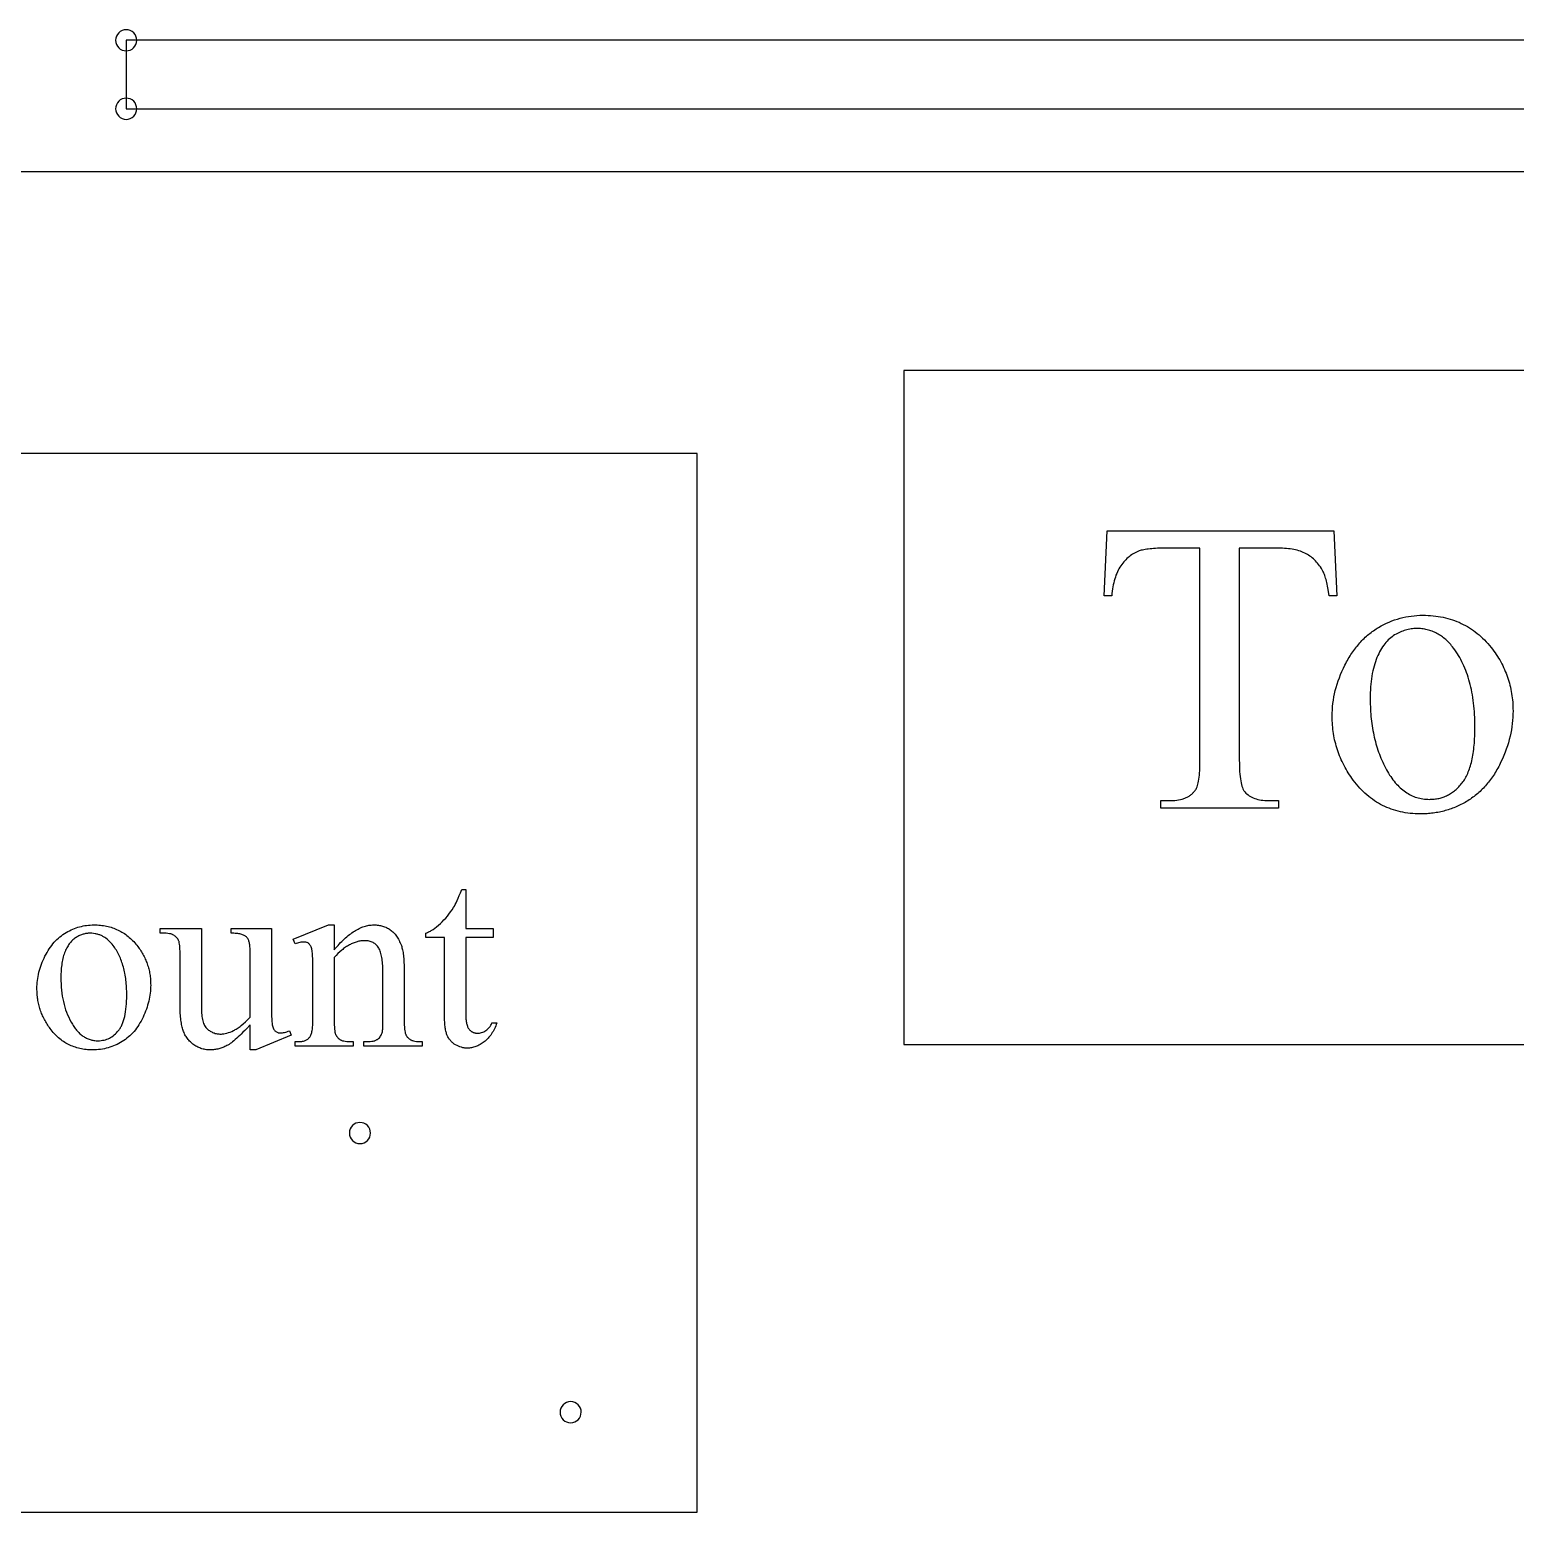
# Model space of a CAD drawing. Extents: x 0 to 152, y -19 to 71.
# Drawn here: x 31.92 to 49.54, y -15.9 to 1.69 of the extents above; entities that cross this region are included whole.
import ezdxf

# ---------------------------------------------------------------- set-up
doc = ezdxf.new("R2010")
doc.units = 0
doc.layers.get('0').update_dxf_attribs({"linetype": 'CONTINUOUS'})

msp = doc.modelspace()

# ---------------------------------------------------------------- linework, layer by layer
for points in [[(33.062, 1.688, 0.414214), (32.937, 1.562, 0.414214), (33.062, 1.437, 0.414214), (33.188, 1.562, 0.414214)], [(33.062, 0.876, 0.414214), (32.937, 0.75, 0.414214), (33.062, 0.624, 0.414214), (33.188, 0.75, 0.414214)], [(35.836, -11.279, 0.414214), (35.71, -11.404, 0.414214), (35.836, -11.53, 0.414214), (35.961, -11.404, 0.414214)], [(38.336, -14.591, 0.414214), (38.21, -14.717, 0.414214), (38.336, -14.842, 0.414214), (38.461, -14.717, 0.414214)]]:
    msp.add_lwpolyline(points, format="xyb", close=True)
for points in [[(33.062, 0.75), (59.062, 0.75), (59.062, 1.562), (33.062, 1.562)], [(42.29, -10.355), (66.04, -10.355), (66.04, -2.355), (42.29, -2.355)], [(16.086, -15.904), (39.836, -15.904), (39.836, -3.342), (16.086, -3.342)], [(47.391, -4.257), (47.427, -5.029), (47.335, -5.029), (47.328, -4.98), (47.321, -4.934), (47.317, -4.913), (47.312, -4.892), (47.308, -4.873), (47.304, -4.854), (47.299, -4.836), (47.294, -4.82), (47.289, -4.804), (47.284, -4.789), (47.279, -4.775), (47.273, -4.761), (47.268, -4.749), (47.262, -4.738), (47.253, -4.72), (47.243, -4.704), (47.232, -4.687), (47.222, -4.672), (47.21, -4.657), (47.199, -4.642), (47.187, -4.629), (47.175, -4.615), (47.162, -4.603), (47.149, -4.591), (47.135, -4.579), (47.121, -4.568), (47.107, -4.558), (47.092, -4.548), (47.077, -4.539), (47.062, -4.53), (47.046, -4.522), (47.029, -4.514), (47.012, -4.507), (46.995, -4.501), (46.976, -4.495), (46.957, -4.489), (46.937, -4.484), (46.917, -4.48), (46.896, -4.476), (46.875, -4.473), (46.853, -4.47), (46.83, -4.467), (46.807, -4.466), (46.783, -4.464), (46.758, -4.464), (46.733, -4.463), (46.269, -4.463), (46.269, -6.979), (46.27, -7.016), (46.27, -7.051), (46.272, -7.084), (46.273, -7.116), (46.276, -7.146), (46.279, -7.174), (46.282, -7.2), (46.286, -7.225), (46.29, -7.248), (46.295, -7.269), (46.3, -7.288), (46.306, -7.305), (46.313, -7.321), (46.316, -7.328), (46.319, -7.335), (46.323, -7.341), (46.327, -7.347), (46.331, -7.352), (46.335, -7.357), (46.347, -7.37), (46.359, -7.381), (46.373, -7.392), (46.387, -7.402), (46.402, -7.411), (46.418, -7.419), (46.435, -7.427), (46.452, -7.434), (46.47, -7.44), (46.489, -7.445), (46.509, -7.449), (46.529, -7.453), (46.55, -7.456), (46.572, -7.458), (46.595, -7.459), (46.619, -7.459), (46.733, -7.459), (46.733, -7.549), (45.337, -7.549), (45.337, -7.459), (45.454, -7.459), (45.479, -7.459), (45.504, -7.457), (45.528, -7.455), (45.55, -7.451), (45.572, -7.447), (45.593, -7.441), (45.603, -7.438), (45.613, -7.435), (45.623, -7.431), (45.632, -7.428), (45.641, -7.424), (45.65, -7.419), (45.659, -7.415), (45.667, -7.41), (45.675, -7.405), (45.683, -7.4), (45.691, -7.394), (45.698, -7.388), (45.706, -7.382), (45.713, -7.376), (45.719, -7.369), (45.726, -7.363), (45.732, -7.356), (45.738, -7.348), (45.744, -7.341), (45.75, -7.333), (45.756, -7.322), (45.762, -7.31), (45.768, -7.297), (45.773, -7.282), (45.778, -7.265), (45.782, -7.247), (45.786, -7.227), (45.79, -7.206), (45.793, -7.183), (45.796, -7.158), (45.798, -7.132), (45.8, -7.104), (45.801, -7.075), (45.802, -7.045), (45.803, -7.012), (45.803, -6.979), (45.803, -4.463), (45.407, -4.463), (45.352, -4.464), (45.3, -4.465), (45.276, -4.467), (45.253, -4.468), (45.231, -4.47), (45.21, -4.472), (45.19, -4.474), (45.171, -4.477), (45.153, -4.479), (45.137, -4.482), (45.121, -4.486), (45.106, -4.489), (45.092, -4.493), (45.08, -4.497), (45.064, -4.503), (45.049, -4.51), (45.034, -4.518), (45.019, -4.526), (45.004, -4.534), (44.99, -4.544), (44.976, -4.554), (44.963, -4.565), (44.949, -4.576), (44.936, -4.588), (44.923, -4.601), (44.911, -4.614), (44.899, -4.628), (44.887, -4.643), (44.875, -4.658), (44.864, -4.675), (44.853, -4.691), (44.842, -4.709), (44.832, -4.727), (44.823, -4.746), (44.815, -4.765), (44.806, -4.786), (44.799, -4.807), (44.792, -4.829), (44.786, -4.851), (44.78, -4.874), (44.774, -4.898), (44.77, -4.923), (44.766, -4.948), (44.762, -4.975), (44.759, -5.001), (44.757, -5.029), (44.665, -5.029), (44.703, -4.257)], [(48.447, -5.26), (48.478, -5.26), (48.509, -5.261), (48.54, -5.263), (48.57, -5.266), (48.6, -5.269), (48.629, -5.273), (48.658, -5.278), (48.687, -5.284), (48.715, -5.29), (48.743, -5.297), (48.771, -5.305), (48.798, -5.314), (48.824, -5.323), (48.851, -5.333), (48.877, -5.344), (48.902, -5.356), (48.927, -5.368), (48.952, -5.381), (48.977, -5.395), (49, -5.409), (49.024, -5.425), (49.047, -5.441), (49.07, -5.458), (49.093, -5.475), (49.115, -5.494), (49.136, -5.513), (49.157, -5.533), (49.178, -5.553), (49.199, -5.575), (49.219, -5.597), (49.239, -5.62), (49.258, -5.643), (49.274, -5.664), (49.289, -5.685), (49.304, -5.706), (49.319, -5.727), (49.333, -5.748), (49.346, -5.77), (49.359, -5.791), (49.372, -5.813), (49.383, -5.835), (49.395, -5.858), (49.406, -5.88), (49.416, -5.903), (49.426, -5.926), (49.435, -5.949), (49.444, -5.972), (49.453, -5.995), (49.461, -6.019), (49.468, -6.043), (49.475, -6.067), (49.481, -6.091), (49.487, -6.115), (49.492, -6.14), (49.497, -6.165), (49.501, -6.189), (49.505, -6.215), (49.509, -6.24), (49.511, -6.265), (49.514, -6.291), (49.515, -6.317), (49.517, -6.343), (49.517, -6.369), (49.518, -6.396), (49.517, -6.433), (49.515, -6.471), (49.513, -6.508), (49.509, -6.546), (49.504, -6.583), (49.498, -6.621), (49.49, -6.659), (49.482, -6.696), (49.472, -6.734), (49.462, -6.772), (49.45, -6.81), (49.437, -6.848), (49.423, -6.886), (49.408, -6.924), (49.392, -6.962), (49.374, -7), (49.365, -7.019), (49.356, -7.038), (49.347, -7.056), (49.337, -7.074), (49.327, -7.092), (49.317, -7.11), (49.307, -7.127), (49.296, -7.144), (49.285, -7.161), (49.274, -7.177), (49.263, -7.193), (49.252, -7.209), (49.24, -7.224), (49.228, -7.239), (49.216, -7.254), (49.204, -7.269), (49.192, -7.283), (49.179, -7.297), (49.166, -7.311), (49.153, -7.324), (49.14, -7.337), (49.126, -7.35), (49.113, -7.362), (49.099, -7.375), (49.085, -7.386), (49.07, -7.398), (49.056, -7.409), (49.041, -7.42), (49.026, -7.431), (49.011, -7.442), (48.996, -7.452), (48.98, -7.462), (48.964, -7.471), (48.948, -7.48), (48.932, -7.489), (48.916, -7.498), (48.9, -7.506), (48.884, -7.514), (48.867, -7.522), (48.851, -7.53), (48.834, -7.537), (48.817, -7.544), (48.8, -7.55), (48.783, -7.556), (48.766, -7.562), (48.749, -7.568), (48.732, -7.573), (48.714, -7.578), (48.697, -7.583), (48.679, -7.587), (48.661, -7.591), (48.644, -7.595), (48.626, -7.599), (48.607, -7.602), (48.589, -7.605), (48.571, -7.607), (48.552, -7.61), (48.534, -7.612), (48.515, -7.613), (48.497, -7.615), (48.478, -7.616), (48.459, -7.616), (48.44, -7.617), (48.42, -7.617), (48.389, -7.617), (48.358, -7.615), (48.328, -7.613), (48.298, -7.611), (48.268, -7.607), (48.239, -7.603), (48.21, -7.598), (48.182, -7.592), (48.154, -7.585), (48.126, -7.578), (48.099, -7.57), (48.072, -7.561), (48.046, -7.551), (48.02, -7.54), (47.995, -7.529), (47.969, -7.517), (47.945, -7.504), (47.92, -7.49), (47.896, -7.476), (47.873, -7.461), (47.85, -7.444), (47.827, -7.428), (47.805, -7.41), (47.783, -7.392), (47.761, -7.373), (47.74, -7.353), (47.719, -7.332), (47.699, -7.31), (47.679, -7.288), (47.659, -7.265), (47.64, -7.241), (47.622, -7.216), (47.606, -7.195), (47.591, -7.174), (47.577, -7.152), (47.563, -7.131), (47.55, -7.109), (47.537, -7.087), (47.524, -7.065), (47.512, -7.043), (47.501, -7.02), (47.49, -6.997), (47.479, -6.975), (47.469, -6.952), (47.46, -6.929), (47.451, -6.905), (47.442, -6.882), (47.434, -6.858), (47.426, -6.835), (47.419, -6.811), (47.413, -6.787), (47.407, -6.762), (47.401, -6.738), (47.396, -6.713), (47.391, -6.689), (47.387, -6.664), (47.383, -6.639), (47.38, -6.614), (47.378, -6.588), (47.375, -6.563), (47.374, -6.537), (47.372, -6.511), (47.372, -6.485), (47.372, -6.459), (47.372, -6.421), (47.374, -6.383), (47.377, -6.344), (47.381, -6.306), (47.386, -6.268), (47.393, -6.23), (47.401, -6.192), (47.409, -6.154), (47.42, -6.116), (47.431, -6.078), (47.443, -6.04), (47.457, -6.002), (47.472, -5.964), (47.488, -5.926), (47.505, -5.889), (47.523, -5.851), (47.533, -5.832), (47.543, -5.814), (47.553, -5.796), (47.563, -5.778), (47.573, -5.76), (47.584, -5.743), (47.594, -5.726), (47.605, -5.71), (47.616, -5.693), (47.627, -5.677), (47.639, -5.662), (47.651, -5.646), (47.662, -5.631), (47.674, -5.617), (47.687, -5.602), (47.699, -5.588), (47.712, -5.574), (47.724, -5.561), (47.737, -5.547), (47.75, -5.535), (47.764, -5.522), (47.777, -5.51), (47.791, -5.498), (47.805, -5.486), (47.819, -5.475), (47.833, -5.464), (47.848, -5.453), (47.862, -5.443), (47.877, -5.433), (47.892, -5.423), (47.907, -5.413), (47.923, -5.404), (47.954, -5.387), (47.985, -5.37), (48.017, -5.355), (48.048, -5.341), (48.08, -5.328), (48.112, -5.316), (48.145, -5.305), (48.178, -5.296), (48.21, -5.287), (48.244, -5.28), (48.277, -5.274), (48.31, -5.269), (48.344, -5.265), (48.378, -5.262), (48.413, -5.26)], [(48.372, -5.417), (48.356, -5.418), (48.34, -5.419), (48.323, -5.42), (48.307, -5.422), (48.291, -5.425), (48.275, -5.428), (48.259, -5.432), (48.243, -5.437), (48.227, -5.442), (48.21, -5.447), (48.194, -5.454), (48.178, -5.46), (48.162, -5.468), (48.146, -5.476), (48.129, -5.485), (48.113, -5.494), (48.097, -5.504), (48.082, -5.515), (48.066, -5.527), (48.051, -5.539), (48.037, -5.553), (48.023, -5.567), (48.009, -5.583), (47.996, -5.599), (47.983, -5.616), (47.97, -5.635), (47.958, -5.654), (47.946, -5.673), (47.935, -5.694), (47.924, -5.716), (47.913, -5.739), (47.903, -5.762), (47.893, -5.787), (47.884, -5.812), (47.876, -5.838), (47.868, -5.865), (47.861, -5.893), (47.854, -5.921), (47.848, -5.951), (47.843, -5.981), (47.838, -6.013), (47.834, -6.045), (47.831, -6.078), (47.828, -6.111), (47.826, -6.146), (47.824, -6.181), (47.823, -6.218), (47.823, -6.255), (47.823, -6.285), (47.824, -6.315), (47.825, -6.345), (47.826, -6.374), (47.828, -6.403), (47.83, -6.432), (47.832, -6.461), (47.835, -6.489), (47.838, -6.518), (47.842, -6.545), (47.846, -6.573), (47.85, -6.6), (47.855, -6.627), (47.86, -6.654), (47.865, -6.681), (47.871, -6.707), (47.878, -6.733), (47.884, -6.759), (47.891, -6.785), (47.898, -6.81), (47.906, -6.835), (47.914, -6.86), (47.923, -6.884), (47.932, -6.908), (47.941, -6.932), (47.95, -6.956), (47.96, -6.979), (47.971, -7.003), (47.982, -7.025), (47.993, -7.048), (48.004, -7.07), (48.016, -7.093), (48.028, -7.114), (48.041, -7.135), (48.053, -7.156), (48.066, -7.175), (48.079, -7.194), (48.093, -7.212), (48.106, -7.23), (48.12, -7.247), (48.134, -7.263), (48.149, -7.278), (48.163, -7.293), (48.178, -7.307), (48.193, -7.321), (48.208, -7.333), (48.224, -7.345), (48.24, -7.357), (48.256, -7.367), (48.272, -7.377), (48.289, -7.387), (48.305, -7.395), (48.322, -7.403), (48.339, -7.41), (48.357, -7.417), (48.375, -7.423), (48.393, -7.428), (48.411, -7.432), (48.429, -7.436), (48.448, -7.439), (48.467, -7.442), (48.486, -7.443), (48.505, -7.444), (48.525, -7.445), (48.539, -7.444), (48.554, -7.444), (48.568, -7.443), (48.582, -7.442), (48.596, -7.44), (48.61, -7.438), (48.624, -7.435), (48.637, -7.433), (48.651, -7.429), (48.664, -7.426), (48.677, -7.422), (48.69, -7.417), (48.702, -7.413), (48.715, -7.407), (48.727, -7.402), (48.74, -7.396), (48.752, -7.39), (48.764, -7.383), (48.775, -7.376), (48.787, -7.369), (48.798, -7.361), (48.81, -7.353), (48.821, -7.344), (48.832, -7.335), (48.842, -7.326), (48.853, -7.316), (48.863, -7.306), (48.874, -7.296), (48.884, -7.285), (48.894, -7.274), (48.904, -7.262), (48.913, -7.25), (48.923, -7.238), (48.932, -7.225), (48.94, -7.212), (48.949, -7.198), (48.957, -7.183), (48.965, -7.168), (48.973, -7.152), (48.98, -7.136), (48.987, -7.119), (48.994, -7.102), (49, -7.084), (49.006, -7.065), (49.012, -7.047), (49.018, -7.027), (49.023, -7.007), (49.028, -6.986), (49.033, -6.965), (49.037, -6.944), (49.041, -6.921), (49.045, -6.899), (49.048, -6.875), (49.051, -6.851), (49.054, -6.827), (49.057, -6.802), (49.059, -6.777), (49.061, -6.75), (49.062, -6.724), (49.064, -6.697), (49.065, -6.669), (49.066, -6.641), (49.066, -6.612), (49.066, -6.583), (49.066, -6.546), (49.065, -6.51), (49.064, -6.474), (49.062, -6.439), (49.06, -6.404), (49.057, -6.37), (49.054, -6.336), (49.05, -6.302), (49.046, -6.27), (49.041, -6.237), (49.036, -6.205), (49.03, -6.174), (49.024, -6.143), (49.017, -6.113), (49.01, -6.083), (49.002, -6.054), (48.994, -6.025), (48.985, -5.996), (48.976, -5.968), (48.967, -5.941), (48.956, -5.914), (48.946, -5.888), (48.934, -5.862), (48.923, -5.836), (48.911, -5.811), (48.898, -5.787), (48.885, -5.763), (48.871, -5.739), (48.857, -5.716), (48.842, -5.694), (48.827, -5.672), (48.811, -5.65), (48.8, -5.636), (48.789, -5.622), (48.778, -5.609), (48.767, -5.596), (48.755, -5.583), (48.743, -5.571), (48.731, -5.56), (48.719, -5.549), (48.707, -5.538), (48.694, -5.528), (48.682, -5.518), (48.669, -5.508), (48.656, -5.5), (48.642, -5.491), (48.629, -5.483), (48.615, -5.476), (48.601, -5.469), (48.587, -5.462), (48.573, -5.456), (48.559, -5.45), (48.544, -5.445), (48.529, -5.44), (48.514, -5.436), (48.499, -5.432), (48.484, -5.429), (48.469, -5.426), (48.453, -5.423), (48.437, -5.421), (48.421, -5.419), (48.405, -5.418), (48.388, -5.418)], [(37.092, -8.516), (37.092, -8.976), (37.418, -8.976), (37.418, -9.083), (37.092, -9.083), (37.092, -9.989), (37.092, -10.006), (37.092, -10.022), (37.093, -10.037), (37.094, -10.052), (37.095, -10.066), (37.097, -10.079), (37.099, -10.091), (37.101, -10.103), (37.104, -10.114), (37.107, -10.125), (37.11, -10.134), (37.113, -10.143), (37.117, -10.152), (37.121, -10.159), (37.126, -10.166), (37.13, -10.173), (37.135, -10.178), (37.141, -10.184), (37.146, -10.189), (37.151, -10.193), (37.157, -10.198), (37.163, -10.201), (37.169, -10.205), (37.175, -10.208), (37.181, -10.211), (37.188, -10.213), (37.194, -10.215), (37.201, -10.217), (37.208, -10.218), (37.216, -10.219), (37.223, -10.22), (37.23, -10.22), (37.243, -10.219), (37.255, -10.218), (37.268, -10.216), (37.28, -10.212), (37.292, -10.208), (37.304, -10.202), (37.316, -10.196), (37.328, -10.189), (37.34, -10.18), (37.35, -10.171), (37.361, -10.161), (37.37, -10.15), (37.379, -10.138), (37.387, -10.125), (37.395, -10.111), (37.401, -10.096), (37.461, -10.096), (37.454, -10.115), (37.447, -10.133), (37.439, -10.15), (37.431, -10.166), (37.423, -10.183), (37.415, -10.198), (37.406, -10.213), (37.396, -10.227), (37.387, -10.241), (37.377, -10.254), (37.367, -10.267), (37.356, -10.279), (37.345, -10.291), (37.334, -10.301), (37.322, -10.312), (37.31, -10.321), (37.298, -10.331), (37.285, -10.339), (37.273, -10.347), (37.261, -10.355), (37.248, -10.361), (37.236, -10.368), (37.223, -10.373), (37.211, -10.378), (37.198, -10.383), (37.185, -10.386), (37.173, -10.39), (37.16, -10.392), (37.147, -10.394), (37.134, -10.396), (37.121, -10.397), (37.108, -10.397), (37.1, -10.397), (37.091, -10.396), (37.082, -10.396), (37.073, -10.395), (37.065, -10.393), (37.056, -10.392), (37.047, -10.39), (37.039, -10.387), (37.022, -10.382), (37.005, -10.375), (36.988, -10.367), (36.971, -10.358), (36.963, -10.353), (36.955, -10.348), (36.947, -10.342), (36.94, -10.337), (36.932, -10.331), (36.925, -10.324), (36.919, -10.318), (36.913, -10.311), (36.906, -10.304), (36.901, -10.296), (36.895, -10.289), (36.89, -10.281), (36.885, -10.273), (36.88, -10.264), (36.876, -10.256), (36.872, -10.247), (36.868, -10.237), (36.864, -10.227), (36.861, -10.217), (36.858, -10.206), (36.855, -10.194), (36.852, -10.181), (36.85, -10.168), (36.848, -10.155), (36.846, -10.14), (36.844, -10.125), (36.842, -10.094), (36.84, -10.06), (36.84, -10.023), (36.84, -9.083), (36.618, -9.083), (36.618, -9.032), (36.629, -9.028), (36.639, -9.023), (36.65, -9.018), (36.66, -9.012), (36.671, -9.007), (36.682, -9), (36.703, -8.987), (36.725, -8.972), (36.746, -8.956), (36.768, -8.938), (36.79, -8.918), (36.812, -8.898), (36.833, -8.876), (36.853, -8.854), (36.873, -8.831), (36.892, -8.807), (36.911, -8.781), (36.929, -8.755), (36.946, -8.728), (36.956, -8.712), (36.966, -8.693), (36.977, -8.671), (36.988, -8.646), (37.001, -8.618), (37.015, -8.587), (37.029, -8.553), (37.044, -8.516)], [(32.679, -8.934), (32.699, -8.935), (32.719, -8.935), (32.738, -8.937), (32.757, -8.938), (32.775, -8.94), (32.794, -8.943), (32.812, -8.946), (32.83, -8.95), (32.848, -8.954), (32.866, -8.958), (32.883, -8.963), (32.9, -8.968), (32.917, -8.974), (32.933, -8.981), (32.949, -8.987), (32.966, -8.995), (32.981, -9.003), (32.997, -9.011), (33.012, -9.02), (33.027, -9.029), (33.042, -9.038), (33.057, -9.048), (33.071, -9.059), (33.085, -9.07), (33.099, -9.082), (33.113, -9.094), (33.126, -9.106), (33.139, -9.119), (33.152, -9.133), (33.165, -9.146), (33.177, -9.161), (33.189, -9.176), (33.199, -9.189), (33.209, -9.202), (33.218, -9.215), (33.228, -9.228), (33.236, -9.242), (33.245, -9.255), (33.253, -9.269), (33.261, -9.283), (33.268, -9.296), (33.275, -9.31), (33.282, -9.325), (33.289, -9.339), (33.295, -9.353), (33.301, -9.368), (33.306, -9.382), (33.312, -9.397), (33.317, -9.412), (33.321, -9.427), (33.326, -9.442), (33.33, -9.457), (33.333, -9.473), (33.337, -9.488), (33.34, -9.504), (33.342, -9.519), (33.345, -9.535), (33.347, -9.551), (33.349, -9.567), (33.35, -9.583), (33.351, -9.599), (33.352, -9.616), (33.352, -9.632), (33.353, -9.649), (33.352, -9.672), (33.351, -9.696), (33.349, -9.72), (33.347, -9.743), (33.344, -9.767), (33.34, -9.79), (33.335, -9.814), (33.33, -9.838), (33.324, -9.862), (33.317, -9.885), (33.31, -9.909), (33.302, -9.933), (33.293, -9.957), (33.284, -9.981), (33.273, -10.005), (33.263, -10.029), (33.251, -10.053), (33.239, -10.076), (33.226, -10.098), (33.213, -10.119), (33.2, -10.14), (33.185, -10.16), (33.171, -10.179), (33.155, -10.198), (33.14, -10.216), (33.123, -10.233), (33.107, -10.249), (33.089, -10.264), (33.071, -10.279), (33.053, -10.293), (33.034, -10.307), (33.014, -10.319), (32.995, -10.331), (32.974, -10.342), (32.954, -10.352), (32.933, -10.362), (32.912, -10.371), (32.891, -10.379), (32.869, -10.386), (32.847, -10.392), (32.825, -10.398), (32.803, -10.403), (32.78, -10.407), (32.757, -10.411), (32.734, -10.413), (32.71, -10.415), (32.687, -10.417), (32.663, -10.417), (32.643, -10.417), (32.624, -10.416), (32.604, -10.415), (32.586, -10.413), (32.567, -10.411), (32.549, -10.408), (32.53, -10.405), (32.513, -10.401), (32.495, -10.397), (32.478, -10.392), (32.461, -10.387), (32.444, -10.381), (32.427, -10.375), (32.411, -10.369), (32.395, -10.362), (32.379, -10.354), (32.363, -10.346), (32.348, -10.337), (32.333, -10.328), (32.318, -10.319), (32.304, -10.308), (32.289, -10.298), (32.275, -10.287), (32.261, -10.275), (32.248, -10.263), (32.235, -10.251), (32.222, -10.238), (32.209, -10.224), (32.196, -10.21), (32.184, -10.196), (32.172, -10.18), (32.16, -10.165), (32.151, -10.152), (32.141, -10.138), (32.132, -10.125), (32.123, -10.111), (32.115, -10.097), (32.107, -10.084), (32.099, -10.07), (32.091, -10.056), (32.084, -10.042), (32.077, -10.027), (32.071, -10.013), (32.064, -9.999), (32.058, -9.984), (32.053, -9.969), (32.047, -9.955), (32.042, -9.94), (32.038, -9.925), (32.033, -9.91), (32.029, -9.895), (32.025, -9.879), (32.022, -9.864), (32.018, -9.849), (32.015, -9.833), (32.013, -9.817), (32.01, -9.802), (32.008, -9.786), (32.007, -9.77), (32.005, -9.754), (32.004, -9.738), (32.004, -9.721), (32.003, -9.705), (32.003, -9.689), (32.003, -9.665), (32.004, -9.641), (32.006, -9.617), (32.009, -9.593), (32.012, -9.569), (32.016, -9.545), (32.021, -9.521), (32.027, -9.497), (32.033, -9.473), (32.04, -9.449), (32.048, -9.425), (32.057, -9.401), (32.066, -9.378), (32.076, -9.354), (32.087, -9.33), (32.098, -9.306), (32.111, -9.283), (32.123, -9.26), (32.136, -9.238), (32.15, -9.217), (32.164, -9.197), (32.178, -9.178), (32.193, -9.159), (32.209, -9.141), (32.225, -9.124), (32.241, -9.107), (32.258, -9.092), (32.275, -9.077), (32.293, -9.063), (32.312, -9.05), (32.33, -9.037), (32.35, -9.025), (32.369, -9.014), (32.389, -9.004), (32.409, -8.994), (32.429, -8.986), (32.449, -8.977), (32.469, -8.97), (32.489, -8.963), (32.51, -8.957), (32.531, -8.952), (32.551, -8.947), (32.572, -8.943), (32.593, -8.94), (32.615, -8.938), (32.636, -8.936), (32.658, -8.935)], [(34.785, -8.976), (34.785, -9.823), (34.785, -9.881), (34.785, -9.933), (34.786, -9.979), (34.788, -10.019), (34.789, -10.053), (34.791, -10.081), (34.793, -10.103), (34.795, -10.112), (34.796, -10.12), (34.799, -10.133), (34.803, -10.145), (34.807, -10.156), (34.811, -10.166), (34.816, -10.175), (34.821, -10.183), (34.827, -10.19), (34.833, -10.196), (34.839, -10.201), (34.846, -10.205), (34.853, -10.209), (34.86, -10.212), (34.867, -10.214), (34.875, -10.216), (34.883, -10.217), (34.892, -10.217), (34.904, -10.217), (34.916, -10.215), (34.929, -10.213), (34.942, -10.21), (34.955, -10.207), (34.969, -10.202), (34.984, -10.197), (34.998, -10.191), (35.02, -10.244), (34.601, -10.417), (34.533, -10.417), (34.533, -10.121), (34.489, -10.167), (34.468, -10.189), (34.448, -10.209), (34.428, -10.229), (34.41, -10.247), (34.391, -10.264), (34.374, -10.28), (34.357, -10.295), (34.341, -10.308), (34.325, -10.321), (34.311, -10.332), (34.296, -10.343), (34.283, -10.352), (34.27, -10.36), (34.258, -10.367), (34.246, -10.373), (34.234, -10.378), (34.222, -10.384), (34.21, -10.389), (34.198, -10.393), (34.185, -10.397), (34.173, -10.401), (34.161, -10.404), (34.148, -10.407), (34.135, -10.41), (34.123, -10.412), (34.11, -10.414), (34.097, -10.415), (34.084, -10.416), (34.071, -10.417), (34.058, -10.417), (34.043, -10.417), (34.029, -10.416), (34.015, -10.415), (34.001, -10.413), (33.988, -10.41), (33.974, -10.407), (33.961, -10.404), (33.948, -10.4), (33.936, -10.395), (33.923, -10.39), (33.911, -10.385), (33.899, -10.379), (33.888, -10.372), (33.876, -10.365), (33.865, -10.357), (33.854, -10.349), (33.844, -10.34), (33.833, -10.331), (33.824, -10.322), (33.814, -10.313), (33.805, -10.303), (33.797, -10.293), (33.789, -10.282), (33.781, -10.271), (33.774, -10.26), (33.767, -10.249), (33.76, -10.237), (33.754, -10.225), (33.749, -10.213), (33.743, -10.2), (33.739, -10.187), (33.734, -10.174), (33.73, -10.16), (33.726, -10.146), (33.723, -10.131), (33.72, -10.115), (33.717, -10.099), (33.714, -10.082), (33.711, -10.064), (33.709, -10.045), (33.707, -10.026), (33.705, -10.006), (33.704, -9.985), (33.703, -9.964), (33.701, -9.919), (33.701, -9.872), (33.701, -9.247), (33.7, -9.224), (33.699, -9.202), (33.698, -9.182), (33.695, -9.163), (33.692, -9.147), (33.689, -9.133), (33.687, -9.126), (33.684, -9.121), (33.682, -9.115), (33.679, -9.11), (33.674, -9.101), (33.667, -9.092), (33.66, -9.084), (33.653, -9.076), (33.645, -9.069), (33.636, -9.063), (33.626, -9.057), (33.616, -9.051), (33.61, -9.049), (33.604, -9.046), (33.598, -9.044), (33.591, -9.042), (33.575, -9.039), (33.557, -9.036), (33.537, -9.034), (33.515, -9.033), (33.49, -9.032), (33.464, -9.032), (33.464, -8.976), (33.954, -8.976), (33.954, -9.912), (33.954, -9.935), (33.955, -9.958), (33.956, -9.98), (33.958, -10.001), (33.961, -10.021), (33.964, -10.039), (33.967, -10.057), (33.971, -10.073), (33.976, -10.089), (33.981, -10.103), (33.986, -10.117), (33.992, -10.129), (33.999, -10.14), (34.006, -10.151), (34.014, -10.16), (34.022, -10.168), (34.031, -10.175), (34.039, -10.182), (34.049, -10.189), (34.058, -10.195), (34.067, -10.2), (34.077, -10.205), (34.087, -10.21), (34.097, -10.214), (34.107, -10.217), (34.118, -10.221), (34.129, -10.223), (34.14, -10.225), (34.151, -10.227), (34.163, -10.228), (34.174, -10.229), (34.186, -10.229), (34.194, -10.229), (34.203, -10.228), (34.211, -10.228), (34.22, -10.227), (34.238, -10.223), (34.256, -10.219), (34.275, -10.213), (34.295, -10.206), (34.314, -10.198), (34.335, -10.188), (34.346, -10.182), (34.356, -10.176), (34.367, -10.17), (34.379, -10.163), (34.39, -10.155), (34.402, -10.146), (34.414, -10.138), (34.426, -10.128), (34.451, -10.107), (34.477, -10.084), (34.505, -10.058), (34.533, -10.031), (34.533, -9.238), (34.533, -9.224), (34.532, -9.21), (34.531, -9.196), (34.53, -9.184), (34.528, -9.171), (34.527, -9.16), (34.524, -9.149), (34.522, -9.138), (34.519, -9.129), (34.516, -9.12), (34.512, -9.111), (34.508, -9.103), (34.504, -9.096), (34.499, -9.089), (34.494, -9.083), (34.489, -9.077), (34.483, -9.072), (34.477, -9.067), (34.47, -9.063), (34.462, -9.059), (34.453, -9.055), (34.443, -9.051), (34.433, -9.048), (34.422, -9.045), (34.411, -9.042), (34.398, -9.04), (34.385, -9.038), (34.371, -9.036), (34.357, -9.035), (34.341, -9.034), (34.325, -9.033), (34.308, -9.032), (34.308, -8.976)], [(35.53, -9.231), (35.545, -9.212), (35.56, -9.195), (35.576, -9.178), (35.591, -9.161), (35.606, -9.145), (35.621, -9.13), (35.636, -9.115), (35.651, -9.101), (35.666, -9.087), (35.681, -9.074), (35.696, -9.062), (35.711, -9.05), (35.726, -9.039), (35.74, -9.028), (35.755, -9.018), (35.77, -9.009), (35.784, -9), (35.799, -8.991), (35.813, -8.983), (35.828, -8.976), (35.842, -8.969), (35.857, -8.963), (35.871, -8.958), (35.885, -8.953), (35.9, -8.949), (35.914, -8.945), (35.928, -8.942), (35.942, -8.939), (35.956, -8.937), (35.97, -8.936), (35.984, -8.935), (35.998, -8.934), (36.013, -8.935), (36.027, -8.935), (36.04, -8.936), (36.054, -8.938), (36.067, -8.94), (36.08, -8.943), (36.092, -8.945), (36.105, -8.949), (36.117, -8.953), (36.129, -8.957), (36.141, -8.962), (36.152, -8.967), (36.163, -8.972), (36.174, -8.978), (36.185, -8.985), (36.195, -8.992), (36.206, -8.999), (36.215, -9.007), (36.225, -9.016), (36.234, -9.025), (36.244, -9.035), (36.252, -9.045), (36.261, -9.056), (36.269, -9.067), (36.277, -9.08), (36.285, -9.092), (36.293, -9.105), (36.3, -9.119), (36.307, -9.134), (36.314, -9.149), (36.32, -9.164), (36.327, -9.18), (36.331, -9.192), (36.334, -9.205), (36.338, -9.218), (36.341, -9.232), (36.344, -9.247), (36.347, -9.263), (36.35, -9.279), (36.352, -9.296), (36.354, -9.314), (36.355, -9.333), (36.357, -9.352), (36.358, -9.373), (36.36, -9.415), (36.36, -9.461), (36.36, -10.058), (36.361, -10.09), (36.362, -10.119), (36.363, -10.146), (36.366, -10.17), (36.369, -10.191), (36.372, -10.209), (36.374, -10.218), (36.377, -10.225), (36.379, -10.232), (36.382, -10.238), (36.386, -10.248), (36.391, -10.256), (36.397, -10.265), (36.404, -10.272), (36.411, -10.279), (36.418, -10.286), (36.427, -10.292), (36.436, -10.298), (36.441, -10.3), (36.446, -10.303), (36.452, -10.305), (36.458, -10.307), (36.473, -10.311), (36.489, -10.314), (36.507, -10.316), (36.528, -10.318), (36.55, -10.319), (36.574, -10.319), (36.574, -10.374), (35.882, -10.374), (35.882, -10.319), (35.911, -10.319), (35.935, -10.319), (35.957, -10.317), (35.976, -10.315), (35.986, -10.313), (35.994, -10.312), (36.003, -10.31), (36.011, -10.308), (36.018, -10.305), (36.025, -10.302), (36.031, -10.3), (36.037, -10.296), (36.043, -10.293), (36.048, -10.289), (36.057, -10.282), (36.066, -10.273), (36.074, -10.263), (36.081, -10.253), (36.087, -10.241), (36.093, -10.229), (36.098, -10.216), (36.102, -10.202), (36.104, -10.194), (36.105, -10.184), (36.106, -10.171), (36.107, -10.154), (36.108, -10.112), (36.108, -10.058), (36.108, -9.486), (36.108, -9.462), (36.108, -9.44), (36.107, -9.418), (36.105, -9.397), (36.103, -9.377), (36.101, -9.357), (36.099, -9.339), (36.096, -9.321), (36.093, -9.304), (36.089, -9.288), (36.085, -9.273), (36.08, -9.258), (36.076, -9.245), (36.07, -9.232), (36.065, -9.22), (36.059, -9.209), (36.052, -9.198), (36.045, -9.188), (36.038, -9.179), (36.03, -9.171), (36.021, -9.163), (36.012, -9.156), (36.002, -9.15), (35.992, -9.144), (35.981, -9.139), (35.97, -9.134), (35.958, -9.131), (35.946, -9.128), (35.933, -9.125), (35.92, -9.124), (35.906, -9.123), (35.892, -9.122), (35.88, -9.122), (35.869, -9.123), (35.857, -9.124), (35.846, -9.125), (35.835, -9.127), (35.823, -9.129), (35.812, -9.132), (35.801, -9.135), (35.789, -9.138), (35.778, -9.142), (35.767, -9.146), (35.755, -9.15), (35.744, -9.155), (35.733, -9.16), (35.722, -9.166), (35.71, -9.172), (35.699, -9.178), (35.688, -9.185), (35.676, -9.192), (35.665, -9.2), (35.654, -9.208), (35.642, -9.216), (35.631, -9.225), (35.62, -9.234), (35.597, -9.253), (35.575, -9.274), (35.552, -9.297), (35.53, -9.321), (35.53, -10.058), (35.53, -10.092), (35.531, -10.122), (35.532, -10.149), (35.534, -10.173), (35.536, -10.193), (35.539, -10.21), (35.541, -10.217), (35.543, -10.224), (35.544, -10.229), (35.546, -10.234), (35.552, -10.244), (35.558, -10.254), (35.565, -10.264), (35.572, -10.272), (35.579, -10.28), (35.588, -10.287), (35.596, -10.293), (35.605, -10.299), (35.61, -10.301), (35.616, -10.303), (35.622, -10.306), (35.629, -10.308), (35.644, -10.311), (35.662, -10.314), (35.682, -10.316), (35.705, -10.318), (35.73, -10.319), (35.757, -10.319), (35.757, -10.374), (35.066, -10.374), (35.066, -10.319), (35.096, -10.319), (35.109, -10.319), (35.122, -10.318), (35.134, -10.317), (35.145, -10.316), (35.156, -10.314), (35.166, -10.312), (35.176, -10.309), (35.186, -10.306), (35.194, -10.302), (35.203, -10.298), (35.21, -10.294), (35.217, -10.289), (35.224, -10.283), (35.23, -10.278), (35.235, -10.272), (35.24, -10.265), (35.245, -10.258), (35.249, -10.25), (35.253, -10.241), (35.257, -10.232), (35.26, -10.222), (35.263, -10.211), (35.266, -10.199), (35.268, -10.186), (35.271, -10.173), (35.273, -10.159), (35.274, -10.144), (35.275, -10.128), (35.276, -10.112), (35.277, -10.095), (35.278, -10.077), (35.278, -10.058), (35.278, -9.539), (35.278, -9.479), (35.277, -9.425), (35.276, -9.378), (35.275, -9.336), (35.273, -9.301), (35.271, -9.272), (35.269, -9.249), (35.268, -9.24), (35.266, -9.232), (35.263, -9.219), (35.26, -9.207), (35.256, -9.196), (35.252, -9.186), (35.247, -9.177), (35.242, -9.169), (35.237, -9.163), (35.231, -9.157), (35.225, -9.153), (35.218, -9.149), (35.211, -9.145), (35.204, -9.142), (35.195, -9.14), (35.187, -9.139), (35.178, -9.138), (35.168, -9.138), (35.157, -9.138), (35.145, -9.139), (35.133, -9.141), (35.121, -9.143), (35.108, -9.146), (35.094, -9.15), (35.08, -9.155), (35.066, -9.16), (35.043, -9.105), (35.464, -8.934), (35.53, -8.934)], [(32.632, -9.034), (32.622, -9.034), (32.612, -9.034), (32.602, -9.035), (32.591, -9.037), (32.581, -9.038), (32.571, -9.04), (32.561, -9.043), (32.551, -9.046), (32.541, -9.049), (32.531, -9.052), (32.52, -9.056), (32.51, -9.061), (32.5, -9.065), (32.49, -9.071), (32.48, -9.076), (32.469, -9.082), (32.459, -9.088), (32.449, -9.095), (32.44, -9.102), (32.43, -9.11), (32.421, -9.119), (32.413, -9.128), (32.404, -9.138), (32.396, -9.148), (32.387, -9.159), (32.379, -9.17), (32.372, -9.182), (32.364, -9.195), (32.357, -9.208), (32.35, -9.221), (32.344, -9.236), (32.337, -9.25), (32.331, -9.266), (32.326, -9.282), (32.32, -9.298), (32.315, -9.315), (32.311, -9.333), (32.307, -9.351), (32.303, -9.369), (32.3, -9.388), (32.297, -9.408), (32.294, -9.428), (32.292, -9.449), (32.29, -9.47), (32.289, -9.492), (32.288, -9.514), (32.287, -9.537), (32.287, -9.56), (32.287, -9.598), (32.289, -9.635), (32.291, -9.672), (32.295, -9.708), (32.299, -9.743), (32.304, -9.778), (32.31, -9.812), (32.317, -9.845), (32.325, -9.877), (32.334, -9.909), (32.344, -9.941), (32.355, -9.971), (32.367, -10.001), (32.38, -10.03), (32.394, -10.059), (32.408, -10.087), (32.416, -10.101), (32.424, -10.114), (32.432, -10.127), (32.44, -10.139), (32.448, -10.151), (32.457, -10.162), (32.465, -10.173), (32.474, -10.184), (32.483, -10.194), (32.492, -10.204), (32.501, -10.213), (32.51, -10.222), (32.52, -10.23), (32.529, -10.238), (32.539, -10.246), (32.549, -10.253), (32.559, -10.26), (32.569, -10.266), (32.58, -10.272), (32.59, -10.277), (32.601, -10.282), (32.612, -10.287), (32.623, -10.291), (32.634, -10.295), (32.645, -10.298), (32.656, -10.301), (32.668, -10.303), (32.68, -10.305), (32.692, -10.307), (32.704, -10.308), (32.716, -10.308), (32.728, -10.309), (32.746, -10.308), (32.764, -10.307), (32.782, -10.304), (32.799, -10.301), (32.816, -10.297), (32.832, -10.291), (32.848, -10.285), (32.863, -10.278), (32.878, -10.27), (32.893, -10.261), (32.907, -10.251), (32.921, -10.24), (32.935, -10.228), (32.948, -10.215), (32.96, -10.201), (32.972, -10.186), (32.978, -10.179), (32.984, -10.17), (32.99, -10.162), (32.995, -10.153), (33, -10.144), (33.005, -10.134), (33.01, -10.125), (33.015, -10.114), (33.019, -10.104), (33.023, -10.093), (33.031, -10.07), (33.038, -10.046), (33.045, -10.02), (33.05, -9.993), (33.055, -9.965), (33.059, -9.935), (33.063, -9.904), (33.065, -9.872), (33.067, -9.838), (33.068, -9.803), (33.069, -9.767), (33.068, -9.743), (33.068, -9.721), (33.067, -9.698), (33.066, -9.676), (33.065, -9.654), (33.063, -9.632), (33.061, -9.611), (33.059, -9.59), (33.056, -9.57), (33.053, -9.549), (33.05, -9.529), (33.046, -9.509), (33.042, -9.49), (33.038, -9.471), (33.033, -9.452), (33.029, -9.434), (33.023, -9.416), (33.018, -9.398), (33.012, -9.38), (33.006, -9.363), (33, -9.346), (32.993, -9.329), (32.986, -9.313), (32.978, -9.297), (32.971, -9.281), (32.963, -9.266), (32.954, -9.251), (32.946, -9.236), (32.937, -9.222), (32.928, -9.208), (32.918, -9.194), (32.908, -9.18), (32.895, -9.163), (32.88, -9.146), (32.866, -9.13), (32.85, -9.116), (32.835, -9.103), (32.819, -9.091), (32.81, -9.085), (32.802, -9.08), (32.794, -9.075), (32.785, -9.07), (32.776, -9.066), (32.768, -9.062), (32.759, -9.058), (32.75, -9.054), (32.74, -9.051), (32.731, -9.048), (32.722, -9.045), (32.712, -9.043), (32.703, -9.041), (32.693, -9.039), (32.673, -9.036), (32.653, -9.034)]]:
    msp.add_lwpolyline(points, close=True)
msp.add_lwpolyline([(59.875, 0), (2.5, 0)])

doc.saveas('drawing.dxf')
